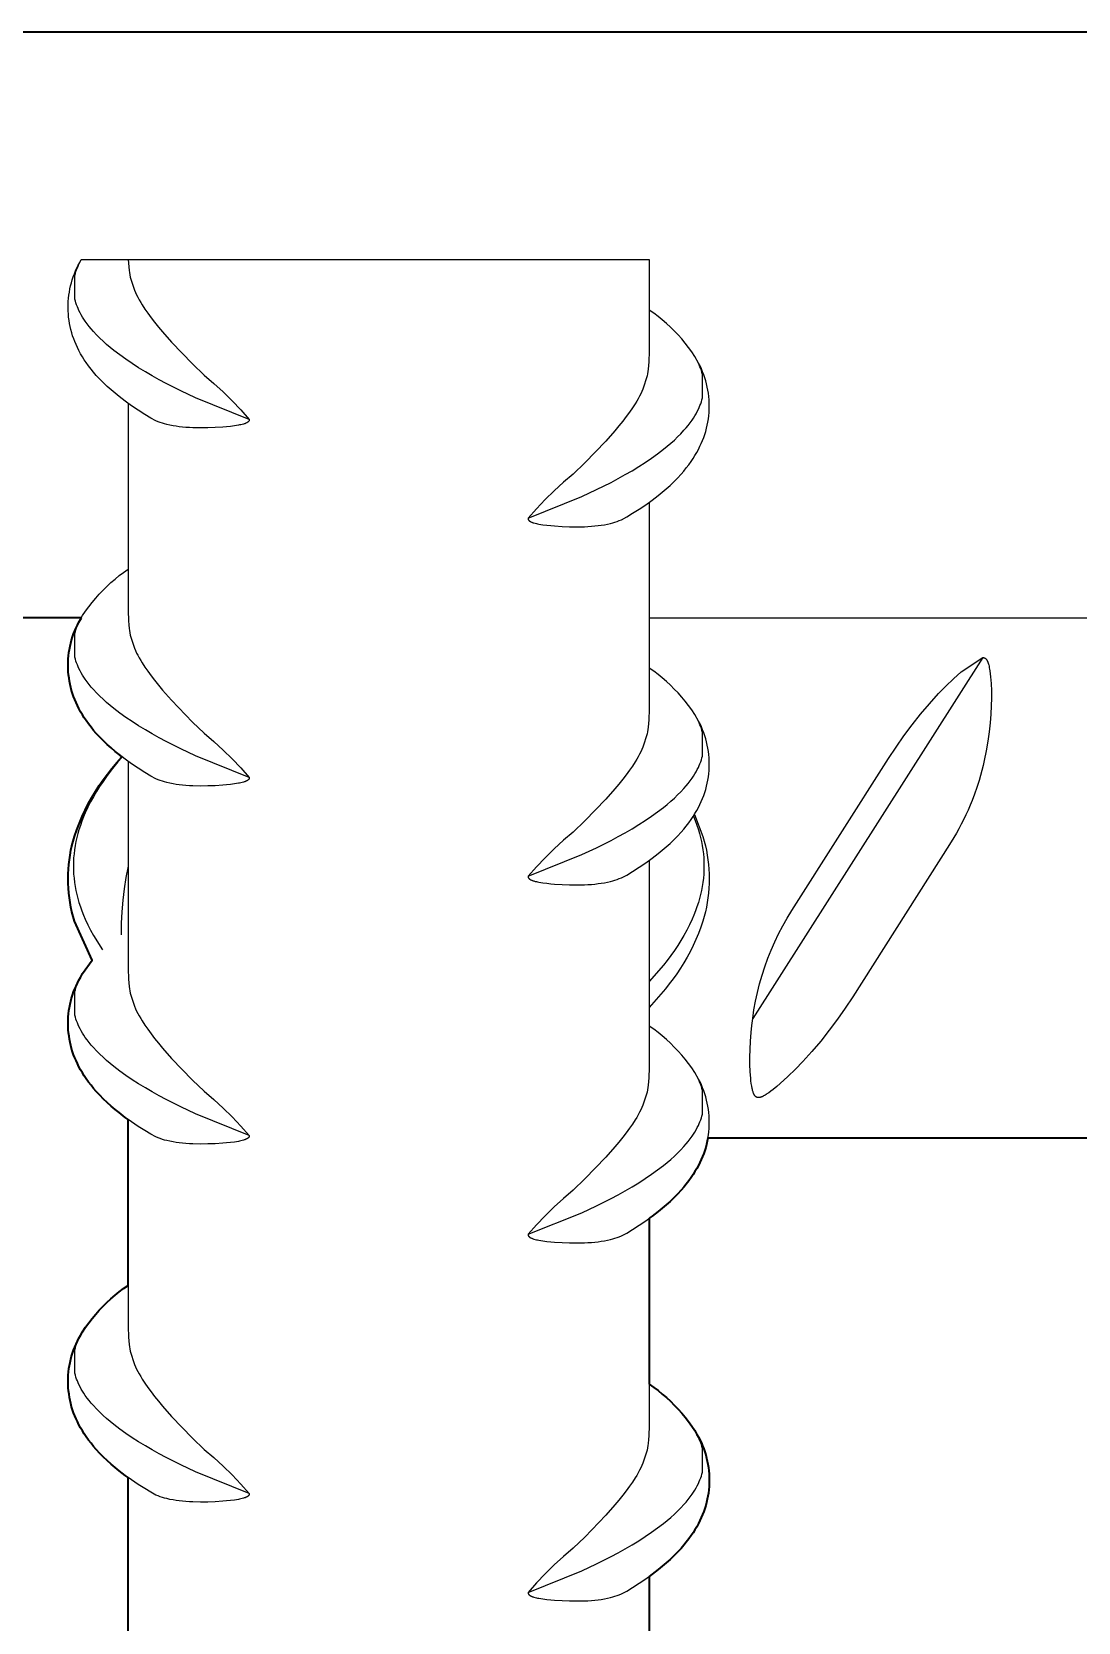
# Model space of a CAD drawing. Header units: millimetres. Extents: x 0 to 1192, y -689 to 404.
# Drawn here: x 777.99 to 810.11, y 355.14 to 404 of the extents above; entities that cross this region are included whole.
import ezdxf

# ---------------------------------------------------------------- set-up
doc = ezdxf.new("R2010")
doc.units = ezdxf.units.MM
doc.layers.add('Blocks', color=7, linetype='Continuous')
doc.layers.add('Blocks$Inner', color=7, linetype='Continuous', lineweight=25, true_color=0x007f00)
doc.layers.add('Blocks$Outline', color=7, linetype='Continuous', lineweight=35, true_color=0xff3f3f)

# ---------------------------------------------------------------- blocks, each defined once
blk = doc.blocks.new('Rebar Side Table Side')
at = {"layer": 'Blocks$Inner'}
for points in [[(411.992, 386), (459.557, 386), (460.557, 387), (460.557, 403), (459.557, 404), (11.557, 404), (10.557, 403), (10.557, 387), (11.557, 386), (59.123, 386)], [(64.278, 392.094), (62.628, 392.759), (62.174, 392.972), (61.728, 393.196), (61.51, 393.312), (61.295, 393.432), (61.086, 393.554), (60.879, 393.68), (60.681, 393.807), (60.486, 393.939), (60.301, 394.072), (60.12, 394.21), (60.006, 394.303), (59.895, 394.397), (59.786, 394.495), (59.684, 394.592), (59.586, 394.691), (59.491, 394.794), (59.425, 394.87), (59.361, 394.947), (59.3, 395.027), (59.241, 395.108), (59.199, 395.172), (59.158, 395.237), (59.119, 395.304), (59.082, 395.371), (59.048, 395.44), (59.022, 395.496), (58.998, 395.553), (58.976, 395.611), (58.956, 395.669), (58.938, 395.728), (58.922, 395.788), (58.922, 396.513), (58.938, 396.573), (58.956, 396.632), (58.976, 396.691), (58.998, 396.748), (59.022, 396.805), (59.048, 396.862), (59.12, 397), (60.562, 397), (60.59, 396.672), (60.6, 396.603), (60.611, 396.534), (60.625, 396.466), (60.751, 396.062), (60.783, 395.989), (60.818, 395.916), (60.854, 395.845), (60.897, 395.766), (60.943, 395.688), (60.99, 395.611), (61.074, 395.481), (61.162, 395.355), (61.264, 395.215), (61.37, 395.077), (61.491, 394.927), (61.614, 394.779), (61.892, 394.463), (62.538, 393.795), (62.896, 393.451), (63.191, 393.199), (63.476, 392.936), (63.753, 392.665), (64.02, 392.384), (64.278, 392.094), (64.278, 392.09), (64.278, 392.087), (64.278, 392.085), (64.278, 392.083), (64.278, 392.081), (64.277, 392.079), (64.277, 392.077), (64.277, 392.075), (64.277, 392.073), (64.276, 392.071), (64.276, 392.069), (64.275, 392.068), (64.275, 392.066), (64.274, 392.064), (64.274, 392.062), (64.273, 392.06), (64.272, 392.058), (64.272, 392.057), (64.271, 392.055), (64.27, 392.053), (64.269, 392.051), (64.268, 392.05), (64.267, 392.048), (64.266, 392.046), (64.265, 392.044), (64.264, 392.043), (64.263, 392.041), (64.262, 392.039), (64.261, 392.038), (64.26, 392.036), (64.259, 392.034), (64.257, 392.032), (64.256, 392.031), (64.254, 392.029), (64.253, 392.027), (64.251, 392.025), (64.249, 392.024), (64.248, 392.022), (64.244, 392.019), (64.241, 392.015), (64.237, 392.012), (64.233, 392.009), (64.23, 392.006), (64.226, 392.004), (64.222, 392.001), (64.218, 391.998), (64.213, 391.996), (64.209, 391.993), (64.201, 391.989), (64.195, 391.986), (64.189, 391.982), (64.176, 391.977), (64.164, 391.971), (64.151, 391.966), (64.138, 391.961), (64.125, 391.957), (64.099, 391.949), (64.06, 391.938), (64.021, 391.929), (63.982, 391.921), (63.943, 391.913), (63.882, 391.903), (63.821, 391.893), (63.7, 391.878), (63.58, 391.866), (63.462, 391.855), (63.234, 391.84), (63.005, 391.832), (62.775, 391.83), (62.546, 391.834), (62.439, 391.839), (62.333, 391.846), (62.23, 391.855), (62.127, 391.867), (62.031, 391.88), (61.936, 391.895), (61.841, 391.914), (61.746, 391.936), (61.678, 391.953), (61.611, 391.974), (61.544, 391.996), (61.478, 392.021), (61.413, 392.048), (61.25, 392.132), (61.068, 392.244), (60.864, 392.374), (60.664, 392.51), (60.469, 392.65), (60.279, 392.795), (60.156, 392.895), (60.036, 392.998), (59.918, 393.104), (59.801, 393.214), (59.689, 393.328), (59.58, 393.446), (59.498, 393.54), (59.419, 393.637), (59.343, 393.736), (59.27, 393.838), (59.21, 393.927), (59.153, 394.019), (59.099, 394.112), (59.047, 394.207), (58.999, 394.303), (58.958, 394.391), (58.92, 394.481), (58.886, 394.571), (58.854, 394.663), (58.825, 394.756), (58.8, 394.85), (58.778, 394.944), (58.759, 395.039), (58.743, 395.135), (58.731, 395.231), (58.722, 395.328), (58.717, 395.425), (58.714, 395.522), (58.715, 395.619), (58.72, 395.716), (58.727, 395.812), (58.738, 395.909), (58.753, 396.005), (58.77, 396.1), (58.791, 396.195), (58.815, 396.289), (58.842, 396.382), (58.873, 396.474), (58.906, 396.565), (58.943, 396.655), (58.983, 396.744), (59.026, 396.831), (59.071, 396.916), (59.12, 397)], [(60.562, 397), (76.557, 397), (76.557, 394.187), (76.547, 393.863), (76.537, 393.749), (76.525, 393.635), (76.515, 393.566), (76.503, 393.497), (76.49, 393.429), (76.364, 393.025), (76.331, 392.952), (76.297, 392.879), (76.261, 392.808), (76.217, 392.729), (76.172, 392.651), (76.125, 392.574), (76.041, 392.444), (75.953, 392.318), (75.851, 392.178), (75.745, 392.04), (75.624, 391.89), (75.5, 391.742), (75.222, 391.426), (74.577, 390.758), (74.218, 390.414), (73.924, 390.161), (73.638, 389.899), (73.362, 389.628), (73.094, 389.347), (72.837, 389.057), (74.486, 389.722), (74.941, 389.935), (75.387, 390.159), (75.604, 390.275), (75.82, 390.395), (76.029, 390.517), (76.235, 390.643), (76.434, 390.77), (76.629, 390.902), (76.814, 391.035), (76.995, 391.173), (77.109, 391.266), (77.22, 391.36), (77.329, 391.458), (77.43, 391.555), (77.529, 391.654), (77.624, 391.757), (77.69, 391.833), (77.753, 391.91), (77.815, 391.99), (77.873, 392.071), (77.916, 392.135), (77.957, 392.2), (77.996, 392.267), (78.032, 392.334), (78.067, 392.403), (78.093, 392.459), (78.116, 392.516), (78.139, 392.574), (78.159, 392.632), (78.177, 392.691), (78.193, 392.751), (78.193, 393.476), (78.177, 393.536), (78.159, 393.595), (78.139, 393.654), (78.116, 393.711), (78.093, 393.768), (78.067, 393.824), (77.956, 394.028), (77.862, 394.167), (77.764, 394.302), (77.661, 394.435), (77.554, 394.563), (77.443, 394.688), (77.327, 394.81), (77.208, 394.927), (77.085, 395.041), (76.958, 395.15), (76.828, 395.255), (76.694, 395.356), (76.557, 395.452)], [(72.837, 389.057), (72.837, 389.053), (72.837, 389.049), (72.837, 389.048), (72.837, 389.046), (72.837, 389.044), (72.837, 389.042), (72.837, 389.04), (72.838, 389.038), (72.838, 389.036), (72.838, 389.034), (72.839, 389.032), (72.839, 389.031), (72.84, 389.029), (72.84, 389.027), (72.841, 389.025), (72.842, 389.023), (72.842, 389.021), (72.843, 389.02), (72.844, 389.018), (72.845, 389.016), (72.845, 389.014), (72.846, 389.012), (72.847, 389.011), (72.848, 389.009), (72.849, 389.007), (72.85, 389.006), (72.851, 389.004), (72.852, 389.002), (72.853, 389.001), (72.855, 388.999), (72.856, 388.997), (72.857, 388.995), (72.859, 388.994), (72.86, 388.992), (72.862, 388.99), (72.864, 388.988), (72.865, 388.986), (72.867, 388.985), (72.87, 388.981), (72.874, 388.978), (72.878, 388.975), (72.881, 388.972), (72.885, 388.969), (72.889, 388.967), (72.893, 388.964), (72.897, 388.961), (72.901, 388.959), (72.905, 388.956), (72.914, 388.952), (72.92, 388.948), (72.926, 388.945), (72.938, 388.94), (72.951, 388.934), (72.964, 388.929), (72.976, 388.924), (72.989, 388.92), (73.016, 388.912), (73.054, 388.901), (73.093, 388.892), (73.132, 388.884), (73.172, 388.876), (73.233, 388.866), (73.294, 388.856), (73.415, 388.841), (73.534, 388.829), (73.652, 388.818), (73.881, 388.803), (74.11, 388.795), (74.339, 388.793), (74.568, 388.797), (74.675, 388.802), (74.782, 388.809), (74.885, 388.818), (74.987, 388.83), (75.083, 388.842), (75.179, 388.858), (75.274, 388.877), (75.368, 388.899), (75.436, 388.916), (75.504, 388.937), (75.57, 388.959), (75.636, 388.984), (75.701, 389.011), (75.865, 389.095), (76.047, 389.207), (76.251, 389.337), (76.451, 389.473), (76.645, 389.613), (76.835, 389.758), (76.958, 389.858), (77.079, 389.961), (77.197, 390.067), (77.313, 390.177), (77.426, 390.291), (77.535, 390.409), (77.617, 390.503), (77.696, 390.6), (77.771, 390.699), (77.844, 390.801), (77.904, 390.89), (77.962, 390.982), (78.016, 391.075), (78.067, 391.17), (78.115, 391.266), (78.157, 391.356), (78.195, 391.446), (78.23, 391.538), (78.262, 391.631), (78.291, 391.725), (78.317, 391.82), (78.339, 391.916), (78.358, 392.012), (78.373, 392.109), (78.385, 392.207), (78.394, 392.305), (78.399, 392.403), (78.4, 392.501), (78.399, 392.6), (78.394, 392.698), (78.385, 392.796), (78.373, 392.894), (78.358, 392.991), (78.339, 393.087), (78.317, 393.183), (78.292, 393.278), (78.263, 393.372), (78.231, 393.465), (78.196, 393.557), (78.158, 393.648), (78.117, 393.737), (78.072, 393.824), (78.024, 393.911)], [(60.557, 392.585), (60.557, 386.224), (60.568, 385.9), (60.577, 385.786), (60.59, 385.672), (60.6, 385.603), (60.611, 385.534), (60.625, 385.466), (60.751, 385.062), (60.783, 384.989), (60.818, 384.916), (60.854, 384.845), (60.897, 384.766), (60.943, 384.688), (60.99, 384.611), (61.074, 384.481), (61.162, 384.355), (61.264, 384.215), (61.37, 384.077), (61.491, 383.927), (61.614, 383.779), (61.892, 383.463), (62.538, 382.795), (62.896, 382.451), (63.191, 382.199), (63.476, 381.936), (63.753, 381.665), (64.02, 381.384), (64.278, 381.094), (62.628, 381.759), (62.174, 381.972), (61.728, 382.196), (61.51, 382.312), (61.295, 382.432), (61.086, 382.554), (60.879, 382.68), (60.681, 382.807), (60.486, 382.939), (60.301, 383.072), (60.12, 383.21), (60.006, 383.303), (59.895, 383.397), (59.786, 383.495), (59.684, 383.592), (59.586, 383.691), (59.491, 383.794), (59.425, 383.87), (59.361, 383.947), (59.3, 384.027), (59.241, 384.108), (59.199, 384.172), (59.158, 384.237), (59.119, 384.304), (59.082, 384.371), (59.048, 384.44), (59.022, 384.496), (58.998, 384.553), (58.976, 384.611), (58.956, 384.669), (58.938, 384.728), (58.922, 384.788), (58.922, 385.513), (58.938, 385.573), (58.956, 385.632), (58.976, 385.691), (58.998, 385.748), (59.022, 385.805), (59.048, 385.862), (59.159, 386.065), (59.252, 386.204), (59.351, 386.339), (59.453, 386.472), (59.561, 386.6), (59.672, 386.725), (59.787, 386.847), (59.906, 386.964), (60.03, 387.078), (60.156, 387.187), (60.287, 387.292), (60.42, 387.393), (60.557, 387.489)], [(76.557, 389.548), (76.557, 383.187), (76.547, 382.863), (76.537, 382.749), (76.525, 382.635), (76.515, 382.566), (76.503, 382.497), (76.49, 382.429), (76.364, 382.025), (76.331, 381.952), (76.297, 381.879), (76.261, 381.808), (76.217, 381.729), (76.172, 381.651), (76.125, 381.574), (76.041, 381.444), (75.953, 381.318), (75.851, 381.178), (75.745, 381.04), (75.624, 380.89), (75.5, 380.742), (75.222, 380.426), (74.577, 379.758), (74.218, 379.414), (73.924, 379.161), (73.638, 378.899), (73.362, 378.628), (73.094, 378.347), (72.837, 378.057), (74.486, 378.722), (74.941, 378.935), (75.387, 379.159), (75.604, 379.275), (75.82, 379.395), (76.029, 379.517), (76.235, 379.643), (76.434, 379.77), (76.629, 379.902), (76.814, 380.035), (76.995, 380.173), (77.109, 380.266), (77.22, 380.36), (77.329, 380.458), (77.43, 380.555), (77.529, 380.654), (77.624, 380.757), (77.69, 380.833), (77.753, 380.91), (77.815, 380.99), (77.873, 381.071), (77.916, 381.135), (77.957, 381.2), (77.996, 381.267), (78.032, 381.334), (78.067, 381.403), (78.093, 381.459), (78.116, 381.516), (78.139, 381.574), (78.159, 381.632), (78.177, 381.691), (78.193, 381.751), (78.193, 382.476), (78.177, 382.536), (78.159, 382.595), (78.139, 382.654), (78.116, 382.711), (78.093, 382.768), (78.067, 382.824), (77.956, 383.028), (77.862, 383.167), (77.764, 383.302), (77.661, 383.435), (77.554, 383.563), (77.443, 383.688), (77.327, 383.81), (77.208, 383.927), (77.085, 384.041), (76.958, 384.15), (76.828, 384.255), (76.694, 384.356), (76.557, 384.452)], [(76.557, 386), (394.557, 386)], [(64.278, 381.094), (64.278, 381.09), (64.278, 381.087), (64.278, 381.085), (64.278, 381.083), (64.278, 381.081), (64.277, 381.079), (64.277, 381.077), (64.277, 381.075), (64.277, 381.073), (64.276, 381.071), (64.276, 381.069), (64.275, 381.068), (64.275, 381.066), (64.274, 381.064), (64.274, 381.062), (64.273, 381.06), (64.272, 381.058), (64.272, 381.057), (64.271, 381.055), (64.27, 381.053), (64.269, 381.051), (64.268, 381.05), (64.267, 381.048), (64.266, 381.046), (64.265, 381.044), (64.264, 381.043), (64.263, 381.041), (64.262, 381.039), (64.261, 381.038), (64.26, 381.036), (64.259, 381.034), (64.257, 381.032), (64.256, 381.031), (64.254, 381.029), (64.253, 381.027), (64.251, 381.025), (64.249, 381.024), (64.248, 381.022), (64.244, 381.019), (64.241, 381.015), (64.237, 381.012), (64.233, 381.009), (64.23, 381.006), (64.226, 381.004), (64.222, 381.001), (64.218, 380.998), (64.213, 380.996), (64.209, 380.993), (64.201, 380.989), (64.195, 380.986), (64.189, 380.982), (64.176, 380.977), (64.164, 380.971), (64.151, 380.966), (64.138, 380.961), (64.125, 380.957), (64.099, 380.949), (64.06, 380.938), (64.021, 380.929), (63.982, 380.921), (63.943, 380.913), (63.882, 380.903), (63.821, 380.893), (63.7, 380.878), (63.58, 380.866), (63.462, 380.855), (63.234, 380.84), (63.005, 380.832), (62.775, 380.83), (62.546, 380.834), (62.439, 380.839), (62.333, 380.846), (62.23, 380.855), (62.127, 380.867), (62.031, 380.88), (61.936, 380.895), (61.841, 380.914), (61.746, 380.936), (61.678, 380.953), (61.611, 380.974), (61.544, 380.996), (61.478, 381.021), (61.413, 381.048), (61.25, 381.132), (61.068, 381.244), (60.864, 381.374), (60.664, 381.51), (60.469, 381.65), (60.279, 381.795), (60.156, 381.895), (60.036, 381.998), (59.918, 382.104), (59.801, 382.214), (59.689, 382.328), (59.58, 382.446), (59.498, 382.54), (59.419, 382.637), (59.343, 382.736), (59.27, 382.838), (59.21, 382.927), (59.153, 383.019), (59.099, 383.112), (59.047, 383.207), (58.999, 383.303), (58.958, 383.393), (58.919, 383.483), (58.884, 383.575), (58.852, 383.668), (58.823, 383.762), (58.798, 383.857), (58.776, 383.953), (58.757, 384.049), (58.742, 384.146), (58.73, 384.244), (58.721, 384.342), (58.716, 384.44), (58.714, 384.539), (58.716, 384.637), (58.721, 384.735), (58.729, 384.833), (58.741, 384.931), (58.757, 385.028), (58.775, 385.124), (58.797, 385.22), (58.823, 385.315), (58.851, 385.409), (58.883, 385.502), (58.918, 385.594), (58.957, 385.685), (58.998, 385.774), (59.043, 385.862), (59.095, 385.948)], [(86.799, 384.775), (86.803, 384.775), (86.807, 384.775), (86.811, 384.774), (86.815, 384.774), (86.818, 384.774), (86.822, 384.773), (86.826, 384.773), (86.83, 384.772), (86.834, 384.771), (86.837, 384.77), (86.841, 384.769), (86.844, 384.768), (86.848, 384.767), (86.851, 384.766), (86.855, 384.764), (86.858, 384.763), (86.86, 384.762), (86.862, 384.761), (86.865, 384.759), (86.868, 384.757), (86.872, 384.755), (86.875, 384.753), (86.878, 384.751), (86.881, 384.748), (86.884, 384.746), (86.887, 384.743), (86.89, 384.741), (86.893, 384.738), (86.895, 384.735), (86.898, 384.732), (86.901, 384.73), (86.903, 384.727), (86.906, 384.724), (86.909, 384.72), (86.912, 384.716), (86.915, 384.712), (86.918, 384.708), (86.92, 384.704), (86.923, 384.699), (86.926, 384.695), (86.928, 384.691), (86.933, 384.682), (86.937, 384.673), (86.942, 384.664), (86.946, 384.655), (86.951, 384.642), (86.956, 384.629), (86.96, 384.616), (86.965, 384.603), (86.973, 384.577), (86.98, 384.55), (86.99, 384.507), (87, 384.462), (87.008, 384.417), (87.015, 384.372), (87.027, 384.279), (87.038, 384.183), (87.046, 384.08), (87.053, 383.975), (87.062, 383.757), (87.064, 383.53), (87.059, 383.294), (87.047, 383.041), (87.026, 382.775), (86.996, 382.493), (86.958, 382.212), (86.906, 381.913), (86.845, 381.616), (86.809, 381.461), (86.77, 381.307), (86.729, 381.154), (86.684, 381.001), (86.616, 380.788), (86.543, 380.577), (86.471, 380.388), (86.411, 380.237), (86.347, 380.089), (86.281, 379.941), (86.211, 379.795), (86.14, 379.656), (86.067, 379.517), (85.991, 379.38), (85.913, 379.245), (85.78, 379.029), (82.805, 374.358), (82.575, 374.007), (82.334, 373.662), (82.083, 373.325), (81.822, 372.996), (81.55, 372.675), (81.269, 372.363), (81.047, 372.131), (80.816, 371.907), (80.579, 371.69), (80.471, 371.598), (80.36, 371.508), (80.293, 371.456), (80.225, 371.407), (80.171, 371.369), (80.143, 371.352), (80.115, 371.334), (80.093, 371.321), (80.069, 371.308), (80.046, 371.296), (80.034, 371.29), (80.022, 371.285), (80.013, 371.281), (80.004, 371.277), (79.994, 371.274), (79.985, 371.271), (79.976, 371.267), (79.966, 371.265), (79.957, 371.262), (79.952, 371.261), (79.947, 371.26), (79.94, 371.259), (79.932, 371.258), (79.929, 371.257), (79.925, 371.257), (79.921, 371.256), (79.917, 371.256), (79.914, 371.256), (79.91, 371.256), (79.906, 371.256), (79.902, 371.256), (79.899, 371.256), (79.895, 371.257), (79.891, 371.257), (79.887, 371.258), (79.884, 371.258), (79.881, 371.259), (79.878, 371.259), (79.874, 371.26), (79.871, 371.261), (79.868, 371.262), (79.865, 371.263), (79.862, 371.264), (79.859, 371.266), (79.856, 371.267), (79.853, 371.268), (79.85, 371.27), (79.847, 371.271), (79.844, 371.273), (79.841, 371.275), (79.838, 371.276), (79.835, 371.279), (79.832, 371.281), (79.829, 371.283), (79.827, 371.285), (79.824, 371.288), (79.821, 371.29), (79.818, 371.293), (79.816, 371.296), (79.813, 371.298), (79.811, 371.301), (79.808, 371.304), (79.806, 371.307), (79.804, 371.31), (79.801, 371.313), (79.797, 371.319), (79.794, 371.323), (79.792, 371.327), (79.789, 371.33), (79.787, 371.335), (79.782, 371.343), (79.778, 371.351), (79.773, 371.359), (79.769, 371.368), (79.766, 371.376), (79.762, 371.385), (79.757, 371.397), (79.753, 371.409), (79.749, 371.42), (79.745, 371.432), (79.738, 371.456), (79.731, 371.48), (79.725, 371.508), (79.719, 371.535), (79.704, 371.613), (79.692, 371.691), (79.682, 371.769), (79.674, 371.848), (79.658, 372.056), (79.65, 372.273), (79.648, 372.5), (79.652, 372.736), (79.665, 372.996), (79.685, 373.256), (79.707, 373.47), (79.734, 373.683)], [(72.837, 378.057), (72.837, 378.053), (72.837, 378.049), (72.837, 378.048), (72.837, 378.046), (72.837, 378.044), (72.837, 378.042), (72.837, 378.04), (72.838, 378.038), (72.838, 378.036), (72.838, 378.034), (72.839, 378.032), (72.839, 378.031), (72.84, 378.029), (72.84, 378.027), (72.841, 378.025), (72.842, 378.023), (72.842, 378.021), (72.843, 378.02), (72.844, 378.018), (72.845, 378.016), (72.845, 378.014), (72.846, 378.012), (72.847, 378.011), (72.848, 378.009), (72.849, 378.007), (72.85, 378.006), (72.851, 378.004), (72.852, 378.002), (72.853, 378.001), (72.855, 377.999), (72.856, 377.997), (72.857, 377.995), (72.859, 377.994), (72.86, 377.992), (72.862, 377.99), (72.864, 377.988), (72.865, 377.986), (72.867, 377.985), (72.87, 377.981), (72.874, 377.978), (72.878, 377.975), (72.881, 377.972), (72.885, 377.969), (72.889, 377.967), (72.893, 377.964), (72.897, 377.961), (72.901, 377.959), (72.905, 377.956), (72.914, 377.952), (72.92, 377.948), (72.926, 377.945), (72.938, 377.94), (72.951, 377.934), (72.964, 377.929), (72.976, 377.924), (72.989, 377.92), (73.016, 377.912), (73.054, 377.901), (73.093, 377.892), (73.132, 377.884), (73.172, 377.876), (73.233, 377.866), (73.294, 377.856), (73.415, 377.841), (73.534, 377.829), (73.652, 377.818), (73.881, 377.803), (74.11, 377.795), (74.339, 377.793), (74.568, 377.797), (74.675, 377.802), (74.782, 377.809), (74.885, 377.818), (74.987, 377.83), (75.083, 377.842), (75.179, 377.858), (75.274, 377.877), (75.368, 377.899), (75.436, 377.916), (75.504, 377.937), (75.57, 377.959), (75.636, 377.984), (75.701, 378.011), (75.865, 378.095), (76.047, 378.207), (76.251, 378.337), (76.451, 378.473), (76.645, 378.613), (76.835, 378.758), (76.958, 378.858), (77.079, 378.961), (77.197, 379.067), (77.313, 379.177), (77.426, 379.291), (77.535, 379.409), (77.617, 379.503), (77.696, 379.6), (77.771, 379.699), (77.844, 379.801), (77.904, 379.89), (77.962, 379.982), (78.016, 380.075), (78.067, 380.17), (78.115, 380.266), (78.157, 380.356), (78.195, 380.446), (78.23, 380.538), (78.262, 380.631), (78.291, 380.725), (78.317, 380.82), (78.339, 380.916), (78.358, 381.012), (78.373, 381.109), (78.385, 381.207), (78.394, 381.305), (78.399, 381.403), (78.4, 381.501), (78.399, 381.6), (78.394, 381.698), (78.385, 381.796), (78.373, 381.894), (78.358, 381.991), (78.339, 382.087), (78.317, 382.183), (78.292, 382.278), (78.263, 382.372), (78.231, 382.465), (78.196, 382.557), (78.158, 382.648), (78.117, 382.737), (78.072, 382.824), (78.024, 382.911)], [(64.278, 370.094), (62.628, 370.759), (62.174, 370.972), (61.728, 371.196), (61.51, 371.312), (61.295, 371.432), (61.086, 371.554), (60.879, 371.68), (60.681, 371.807), (60.486, 371.939), (60.301, 372.072), (60.12, 372.21), (60.006, 372.303), (59.895, 372.397), (59.786, 372.495), (59.684, 372.592), (59.586, 372.691), (59.491, 372.794), (59.425, 372.87), (59.361, 372.947), (59.3, 373.027), (59.241, 373.108), (59.199, 373.172), (59.158, 373.237), (59.119, 373.304), (59.082, 373.371), (59.048, 373.44), (59.022, 373.496), (58.998, 373.553), (58.976, 373.611), (58.956, 373.669), (58.938, 373.728), (58.922, 373.788), (58.922, 374.513), (58.938, 374.573), (58.956, 374.632), (58.976, 374.691), (58.998, 374.748), (59.022, 374.805), (59.048, 374.862), (59.159, 375.065), (59.449, 375.476), (58.911, 376.682), (58.87, 376.823), (58.834, 376.965), (58.802, 377.108), (58.775, 377.252), (58.753, 377.396), (58.736, 377.542), (58.724, 377.688), (58.716, 377.834), (58.714, 377.981), (58.716, 378.127), (58.724, 378.273), (58.736, 378.419), (58.753, 378.565), (58.775, 378.71), (58.802, 378.854), (58.834, 378.997), (58.87, 379.138), (58.911, 379.279), (58.982, 379.485), (59.06, 379.689), (59.145, 379.889), (59.236, 380.087), (59.335, 380.281), (59.44, 380.472), (59.552, 380.659), (59.67, 380.842), (59.795, 381.021), (59.926, 381.195), (60.062, 381.365), (60.213, 381.547), (60.368, 381.726)], [(60.375, 381.72), (60.246, 381.57), (60.12, 381.417), (60.005, 381.271), (59.893, 381.122), (59.786, 380.97), (59.683, 380.817), (59.584, 380.661), (59.491, 380.501), (59.402, 380.34), (59.319, 380.175), (59.241, 380.007), (59.187, 379.88), (59.137, 379.75), (59.09, 379.619), (59.048, 379.487), (59.012, 379.367), (58.981, 379.245), (58.953, 379.122), (58.93, 378.998), (58.911, 378.873), (58.896, 378.748), (58.885, 378.623), (58.879, 378.497), (58.877, 378.371), (58.879, 378.245), (58.885, 378.12), (58.896, 377.994), (58.911, 377.869), (58.93, 377.745), (58.953, 377.621), (58.981, 377.498), (59.012, 377.376), (59.048, 377.255), (59.09, 377.123), (59.137, 376.992), (59.187, 376.863), (59.241, 376.735), (59.319, 376.568), (59.402, 376.403), (59.491, 376.241), (59.771, 375.793)], [(60.557, 381.585), (60.557, 375.224), (60.568, 374.9), (60.577, 374.786), (60.59, 374.672), (60.6, 374.603), (60.611, 374.534), (60.625, 374.466), (60.751, 374.062), (60.783, 373.989), (60.818, 373.916), (60.854, 373.845), (60.897, 373.766), (60.943, 373.688), (60.99, 373.611), (61.074, 373.481), (61.162, 373.355), (61.264, 373.215), (61.37, 373.077), (61.491, 372.927), (61.614, 372.779), (61.892, 372.463), (62.538, 371.795), (62.896, 371.451), (63.191, 371.199), (63.476, 370.936), (63.753, 370.665), (64.02, 370.384), (64.278, 370.094), (64.278, 370.09), (64.278, 370.087), (64.278, 370.085), (64.278, 370.083), (64.278, 370.081), (64.277, 370.079), (64.277, 370.077), (64.277, 370.075), (64.277, 370.073), (64.276, 370.071), (64.276, 370.069), (64.275, 370.068), (64.275, 370.066), (64.274, 370.064), (64.274, 370.062), (64.273, 370.06), (64.272, 370.058), (64.272, 370.057), (64.271, 370.055), (64.27, 370.053), (64.269, 370.051), (64.268, 370.05), (64.267, 370.048), (64.266, 370.046), (64.265, 370.044), (64.264, 370.043), (64.263, 370.041), (64.262, 370.039), (64.261, 370.038), (64.26, 370.036), (64.259, 370.034), (64.257, 370.032), (64.256, 370.031), (64.254, 370.029), (64.253, 370.027), (64.251, 370.025), (64.249, 370.024), (64.248, 370.022), (64.244, 370.019), (64.241, 370.015), (64.237, 370.012), (64.233, 370.009), (64.23, 370.006), (64.226, 370.004), (64.222, 370.001), (64.218, 369.998), (64.213, 369.996), (64.209, 369.993), (64.201, 369.989), (64.195, 369.986), (64.189, 369.982), (64.176, 369.977), (64.164, 369.971), (64.151, 369.966), (64.138, 369.961), (64.125, 369.957), (64.099, 369.949), (64.06, 369.938), (64.021, 369.929), (63.982, 369.921), (63.943, 369.913), (63.882, 369.903), (63.821, 369.893), (63.7, 369.878), (63.58, 369.866), (63.462, 369.855), (63.234, 369.84), (63.005, 369.832), (62.775, 369.83), (62.546, 369.834), (62.439, 369.839), (62.333, 369.846), (62.23, 369.855), (62.127, 369.867), (62.031, 369.88), (61.936, 369.895), (61.841, 369.914), (61.746, 369.936), (61.678, 369.953), (61.611, 369.974), (61.544, 369.996), (61.478, 370.021), (61.413, 370.048), (61.25, 370.132), (61.068, 370.244), (60.864, 370.374), (60.664, 370.51), (60.469, 370.65), (60.279, 370.795), (60.156, 370.895), (60.036, 370.998), (59.918, 371.104), (59.801, 371.214), (59.689, 371.328), (59.58, 371.446), (59.498, 371.54), (59.419, 371.637), (59.343, 371.736), (59.27, 371.838), (59.21, 371.927), (59.153, 372.019), (59.099, 372.112), (59.047, 372.207), (58.999, 372.303), (58.958, 372.393), (58.919, 372.483), (58.884, 372.575), (58.852, 372.668), (58.823, 372.762), (58.798, 372.857), (58.776, 372.953), (58.757, 373.049), (58.742, 373.146), (58.73, 373.244), (58.721, 373.342), (58.716, 373.44), (58.714, 373.539), (58.716, 373.637), (58.721, 373.735), (58.729, 373.833), (58.741, 373.931), (58.757, 374.028), (58.775, 374.124), (58.797, 374.22), (58.823, 374.315), (58.851, 374.409), (58.883, 374.502), (58.918, 374.594), (58.957, 374.685), (58.998, 374.774), (59.043, 374.862), (59.095, 374.948)], [(77.945, 379.954), (78.203, 379.279), (78.244, 379.138), (78.281, 378.997), (78.313, 378.854), (78.339, 378.71), (78.361, 378.565), (78.379, 378.419), (78.391, 378.273), (78.398, 378.127), (78.401, 377.981), (78.398, 377.834), (78.391, 377.688), (78.379, 377.542), (78.361, 377.396), (78.339, 377.252), (78.313, 377.108), (78.281, 376.965), (78.244, 376.823), (78.203, 376.682), (78.139, 376.491), (78.069, 376.302), (77.992, 376.116), (77.909, 375.933), (77.82, 375.752), (77.724, 375.575), (77.623, 375.401), (77.515, 375.231), (77.402, 375.064), (77.289, 374.905), (77.173, 374.749), (77.052, 374.596), (76.557, 374.03)], [(77.916, 379.908), (77.971, 379.769), (78.021, 379.629), (78.067, 379.487), (78.102, 379.367), (78.134, 379.245), (78.161, 379.122), (78.185, 378.998), (78.204, 378.873), (78.219, 378.748), (78.229, 378.623), (78.236, 378.497), (78.238, 378.371), (78.236, 378.245), (78.229, 378.12), (78.219, 377.994), (78.204, 377.869), (78.185, 377.745), (78.161, 377.621), (78.134, 377.498), (78.102, 377.376), (78.067, 377.255), (78.024, 377.123), (77.978, 376.992), (77.927, 376.863), (77.873, 376.735), (77.796, 376.568), (77.713, 376.403), (77.624, 376.241), (77.53, 376.082), (77.432, 375.926), (77.329, 375.772), (77.221, 375.62), (77.11, 375.471), (76.995, 375.325), (76.557, 374.822)], [(60.557, 378.372), (60.492, 378.023), (60.438, 377.673), (60.395, 377.32), (60.365, 376.967), (60.346, 376.612), (60.339, 376.257)], [(76.557, 378.548), (76.557, 372.187), (76.547, 371.863), (76.537, 371.749), (76.525, 371.635), (76.515, 371.566), (76.503, 371.497), (76.49, 371.429), (76.364, 371.025), (76.331, 370.952), (76.297, 370.879), (76.261, 370.808), (76.217, 370.729), (76.172, 370.651), (76.125, 370.574), (76.041, 370.444), (75.953, 370.318), (75.851, 370.178), (75.745, 370.04), (75.624, 369.89), (75.5, 369.742), (75.222, 369.426), (74.577, 368.758), (74.218, 368.414), (73.924, 368.161), (73.638, 367.899), (73.362, 367.628), (73.094, 367.347), (72.837, 367.057), (74.486, 367.722), (74.941, 367.935), (75.387, 368.159), (75.604, 368.275), (75.82, 368.395), (76.029, 368.517), (76.235, 368.643), (76.434, 368.77), (76.629, 368.902), (76.814, 369.035), (76.995, 369.173), (77.109, 369.266), (77.22, 369.36), (77.329, 369.458), (77.43, 369.555), (77.529, 369.654), (77.624, 369.757), (77.69, 369.833), (77.753, 369.91), (77.815, 369.99), (77.873, 370.071), (77.916, 370.135), (77.957, 370.2), (77.996, 370.267), (78.032, 370.334), (78.067, 370.403), (78.093, 370.459), (78.116, 370.516), (78.139, 370.574), (78.159, 370.632), (78.177, 370.691), (78.193, 370.751), (78.193, 371.476), (78.177, 371.536), (78.159, 371.595), (78.139, 371.654), (78.116, 371.711), (78.093, 371.768), (78.067, 371.824), (77.956, 372.028), (77.862, 372.167), (77.764, 372.302), (77.661, 372.435), (77.554, 372.563), (77.443, 372.688), (77.327, 372.81), (77.208, 372.927), (77.085, 373.041), (76.958, 373.15), (76.828, 373.255), (76.694, 373.356), (76.557, 373.452)], [(72.837, 367.057), (72.837, 367.053), (72.837, 367.049), (72.837, 367.048), (72.837, 367.046), (72.837, 367.044), (72.837, 367.042), (72.837, 367.04), (72.838, 367.038), (72.838, 367.036), (72.838, 367.034), (72.839, 367.032), (72.839, 367.031), (72.84, 367.029), (72.84, 367.027), (72.841, 367.025), (72.842, 367.023), (72.842, 367.021), (72.843, 367.02), (72.844, 367.018), (72.845, 367.016), (72.845, 367.014), (72.846, 367.012), (72.847, 367.011), (72.848, 367.009), (72.849, 367.007), (72.85, 367.006), (72.851, 367.004), (72.852, 367.002), (72.853, 367.001), (72.855, 366.999), (72.856, 366.997), (72.857, 366.995), (72.859, 366.994), (72.86, 366.992), (72.862, 366.99), (72.864, 366.988), (72.865, 366.986), (72.867, 366.985), (72.87, 366.981), (72.874, 366.978), (72.878, 366.975), (72.881, 366.972), (72.885, 366.969), (72.889, 366.967), (72.893, 366.964), (72.897, 366.961), (72.901, 366.959), (72.905, 366.956), (72.914, 366.952), (72.92, 366.948), (72.926, 366.945), (72.938, 366.94), (72.951, 366.934), (72.964, 366.929), (72.976, 366.924), (72.989, 366.92), (73.016, 366.912), (73.054, 366.901), (73.093, 366.892), (73.132, 366.884), (73.172, 366.876), (73.233, 366.866), (73.294, 366.856), (73.415, 366.841), (73.534, 366.829), (73.652, 366.818), (73.881, 366.803), (74.11, 366.795), (74.339, 366.793), (74.568, 366.797), (74.675, 366.802), (74.782, 366.809), (74.885, 366.818), (74.987, 366.83), (75.083, 366.842), (75.179, 366.858), (75.274, 366.877), (75.368, 366.899), (75.436, 366.916), (75.504, 366.937), (75.57, 366.959), (75.636, 366.984), (75.701, 367.011), (75.865, 367.095), (76.047, 367.207), (76.251, 367.337), (76.451, 367.473), (76.645, 367.613), (76.835, 367.758), (76.958, 367.858), (77.079, 367.961), (77.197, 368.067), (77.313, 368.177), (77.426, 368.291), (77.535, 368.409), (77.617, 368.503), (77.696, 368.6), (77.771, 368.699), (77.844, 368.801), (77.904, 368.89), (77.962, 368.982), (78.016, 369.075), (78.067, 369.17), (78.115, 369.266), (78.157, 369.356), (78.195, 369.446), (78.23, 369.538), (78.262, 369.631), (78.291, 369.725), (78.317, 369.82), (78.339, 369.916), (78.358, 370.012), (78.373, 370.109), (78.385, 370.207), (78.394, 370.305), (78.399, 370.403), (78.4, 370.501), (78.399, 370.6), (78.394, 370.698), (78.385, 370.796), (78.373, 370.894), (78.358, 370.991), (78.339, 371.087), (78.317, 371.183), (78.292, 371.278), (78.263, 371.372), (78.231, 371.465), (78.196, 371.557), (78.158, 371.648), (78.117, 371.737), (78.072, 371.824), (78.024, 371.911)], [(60.557, 370.585), (60.557, 364.224), (60.568, 363.9), (60.577, 363.786), (60.59, 363.672), (60.6, 363.603), (60.611, 363.534), (60.625, 363.466), (60.751, 363.062), (60.783, 362.989), (60.818, 362.916), (60.854, 362.845), (60.897, 362.766), (60.943, 362.688), (60.99, 362.611), (61.074, 362.481), (61.162, 362.355), (61.264, 362.215), (61.37, 362.077), (61.491, 361.927), (61.614, 361.779), (61.892, 361.463), (62.538, 360.795), (62.896, 360.451), (63.191, 360.199), (63.476, 359.936), (63.753, 359.665), (64.02, 359.384), (64.278, 359.094), (64.278, 359.09), (64.278, 359.087), (64.278, 359.085), (64.278, 359.083), (64.278, 359.081), (64.277, 359.079), (64.277, 359.077), (64.277, 359.075), (64.277, 359.073), (64.276, 359.071), (64.276, 359.069), (64.275, 359.068), (64.275, 359.066), (64.274, 359.064), (64.274, 359.062), (64.273, 359.06), (64.272, 359.058), (64.272, 359.057), (64.271, 359.055), (64.27, 359.053), (64.269, 359.051), (64.268, 359.05), (64.267, 359.048), (64.266, 359.046), (64.265, 359.044), (64.264, 359.043), (64.263, 359.041), (64.262, 359.039), (64.261, 359.038), (64.26, 359.036), (64.259, 359.034), (64.257, 359.032), (64.256, 359.031), (64.254, 359.029), (64.253, 359.027), (64.251, 359.025), (64.249, 359.024), (64.248, 359.022), (64.244, 359.019), (64.241, 359.015), (64.237, 359.012), (64.233, 359.009), (64.23, 359.006), (64.226, 359.004), (64.222, 359.001), (64.218, 358.998), (64.213, 358.996), (64.209, 358.993), (64.201, 358.989), (64.195, 358.986), (64.189, 358.982), (64.176, 358.977), (64.164, 358.971), (64.151, 358.966), (64.138, 358.961), (64.125, 358.957), (64.099, 358.949), (64.06, 358.938), (64.021, 358.929), (63.982, 358.921), (63.943, 358.913), (63.882, 358.903), (63.821, 358.893), (63.7, 358.878), (63.58, 358.866), (63.462, 358.855), (63.234, 358.84), (63.005, 358.832), (62.775, 358.83), (62.546, 358.834), (62.439, 358.839), (62.333, 358.846), (62.23, 358.855), (62.127, 358.867), (62.031, 358.88), (61.936, 358.895), (61.841, 358.914), (61.746, 358.936), (61.678, 358.953), (61.611, 358.974), (61.544, 358.996), (61.478, 359.021), (61.413, 359.048), (61.25, 359.132), (61.068, 359.244), (60.864, 359.374), (60.664, 359.51), (60.469, 359.65), (60.279, 359.795), (60.156, 359.895), (60.036, 359.998), (59.918, 360.104), (59.801, 360.214), (59.689, 360.328), (59.58, 360.446), (59.498, 360.54), (59.419, 360.637), (59.343, 360.736), (59.27, 360.838), (59.21, 360.927), (59.153, 361.019), (59.099, 361.112), (59.047, 361.207), (58.999, 361.303), (58.958, 361.393), (58.919, 361.483), (58.884, 361.575), (58.852, 361.668), (58.823, 361.762), (58.798, 361.857), (58.776, 361.953), (58.757, 362.049), (58.742, 362.146), (58.73, 362.244), (58.721, 362.342), (58.716, 362.44), (58.714, 362.539), (58.716, 362.637), (58.721, 362.735), (58.729, 362.833), (58.741, 362.931), (58.757, 363.028), (58.775, 363.124), (58.797, 363.22), (58.823, 363.315), (58.851, 363.409), (58.883, 363.502), (58.918, 363.594), (58.957, 363.685), (58.998, 363.774), (59.043, 363.862), (59.095, 363.948)], [(78.358, 370.015), (180.427, 370.015), (188.593, 370.015), (195.484, 370.015), (199.593, 370.015), (210.593, 370.015), (250.484, 370.015), (254.593, 370.015), (265.593, 370.015), (305.484, 370.015), (392.76, 370.015)], [(76.557, 367.548), (76.557, 361.187), (76.547, 360.863), (76.537, 360.749), (76.525, 360.635), (76.515, 360.566), (76.503, 360.497), (76.49, 360.429), (76.364, 360.025), (76.331, 359.952), (76.297, 359.879), (76.261, 359.808), (76.217, 359.729), (76.172, 359.651), (76.125, 359.574), (76.041, 359.444), (75.953, 359.318), (75.851, 359.178), (75.745, 359.04), (75.624, 358.89), (75.5, 358.742), (75.222, 358.426), (74.577, 357.758), (74.218, 357.414), (73.924, 357.161), (73.638, 356.899), (73.362, 356.628), (73.094, 356.347), (72.837, 356.057), (74.486, 356.722), (74.941, 356.935), (75.387, 357.159), (75.604, 357.275), (75.82, 357.395), (76.029, 357.517), (76.235, 357.643), (76.434, 357.77), (76.629, 357.902), (76.814, 358.035), (76.995, 358.173), (77.109, 358.266), (77.22, 358.36), (77.329, 358.458), (77.43, 358.555), (77.529, 358.654), (77.624, 358.757), (77.69, 358.833), (77.753, 358.91), (77.815, 358.99), (77.873, 359.071), (77.916, 359.135), (77.957, 359.2), (77.996, 359.267), (78.032, 359.334), (78.067, 359.403), (78.093, 359.459), (78.116, 359.516), (78.139, 359.574), (78.159, 359.632), (78.177, 359.691), (78.193, 359.751), (78.193, 360.476), (78.177, 360.536), (78.159, 360.595), (78.139, 360.654), (78.116, 360.711), (78.093, 360.768), (78.067, 360.824), (77.956, 361.028), (77.862, 361.167), (77.764, 361.302), (77.661, 361.435), (77.554, 361.563), (77.443, 361.688), (77.327, 361.81), (77.208, 361.927), (77.085, 362.041), (76.958, 362.15), (76.828, 362.255), (76.694, 362.356), (76.557, 362.452)], [(64.278, 359.094), (62.628, 359.759), (62.174, 359.972), (61.728, 360.196), (61.51, 360.312), (61.295, 360.432), (61.086, 360.554), (60.879, 360.68), (60.681, 360.807), (60.486, 360.939), (60.301, 361.072), (60.12, 361.21), (60.006, 361.303), (59.895, 361.397), (59.786, 361.495), (59.684, 361.592), (59.586, 361.691), (59.491, 361.794), (59.425, 361.87), (59.361, 361.947), (59.3, 362.027), (59.241, 362.108), (59.199, 362.172), (59.158, 362.237), (59.119, 362.304), (59.082, 362.371), (59.048, 362.44), (59.022, 362.496), (58.998, 362.553), (58.976, 362.611), (58.956, 362.669), (58.938, 362.728), (58.922, 362.788), (58.922, 363.513), (58.938, 363.573), (58.956, 363.632), (58.976, 363.691), (58.998, 363.748), (59.022, 363.805), (59.048, 363.862), (59.159, 364.065), (59.252, 364.204), (59.351, 364.339), (59.453, 364.472), (59.561, 364.6), (59.672, 364.725), (59.787, 364.847), (59.906, 364.964), (60.03, 365.078), (60.156, 365.187), (60.287, 365.292), (60.42, 365.393), (60.557, 365.489)], [(72.837, 356.057), (72.837, 356.053), (72.837, 356.049), (72.837, 356.048), (72.837, 356.046), (72.837, 356.044), (72.837, 356.042), (72.837, 356.04), (72.838, 356.038), (72.838, 356.036), (72.838, 356.034), (72.839, 356.032), (72.839, 356.031), (72.84, 356.029), (72.84, 356.027), (72.841, 356.025), (72.842, 356.023), (72.842, 356.021), (72.843, 356.02), (72.844, 356.018), (72.845, 356.016), (72.845, 356.014), (72.846, 356.012), (72.847, 356.011), (72.848, 356.009), (72.849, 356.007), (72.85, 356.006), (72.851, 356.004), (72.852, 356.002), (72.853, 356.001), (72.855, 355.999), (72.856, 355.997), (72.857, 355.995), (72.859, 355.994), (72.86, 355.992), (72.862, 355.99), (72.864, 355.988), (72.865, 355.986), (72.867, 355.985), (72.87, 355.981), (72.874, 355.978), (72.878, 355.975), (72.881, 355.972), (72.885, 355.969), (72.889, 355.967), (72.893, 355.964), (72.897, 355.961), (72.901, 355.959), (72.905, 355.956), (72.914, 355.952), (72.92, 355.948), (72.926, 355.945), (72.938, 355.94), (72.951, 355.934), (72.964, 355.929), (72.976, 355.924), (72.989, 355.92), (73.016, 355.912), (73.054, 355.901), (73.093, 355.892), (73.132, 355.884), (73.172, 355.876), (73.233, 355.866), (73.294, 355.856), (73.415, 355.841), (73.534, 355.829), (73.652, 355.818), (73.881, 355.803), (74.11, 355.795), (74.339, 355.793), (74.568, 355.797), (74.675, 355.802), (74.782, 355.809), (74.885, 355.818), (74.987, 355.83), (75.083, 355.842), (75.179, 355.858), (75.274, 355.877), (75.368, 355.899), (75.436, 355.916), (75.504, 355.937), (75.57, 355.959), (75.636, 355.984), (75.701, 356.011), (75.865, 356.095), (76.047, 356.207), (76.251, 356.337), (76.451, 356.473), (76.645, 356.613), (76.835, 356.758), (76.958, 356.858), (77.079, 356.961), (77.197, 357.067), (77.313, 357.177), (77.426, 357.291), (77.535, 357.409), (77.617, 357.503), (77.696, 357.6), (77.771, 357.699), (77.844, 357.801), (77.904, 357.89), (77.962, 357.982), (78.016, 358.075), (78.067, 358.17), (78.115, 358.266), (78.157, 358.356), (78.195, 358.446), (78.23, 358.538), (78.262, 358.631), (78.291, 358.725), (78.317, 358.82), (78.339, 358.916), (78.358, 359.012), (78.373, 359.109), (78.385, 359.207), (78.394, 359.305), (78.399, 359.403), (78.4, 359.501), (78.399, 359.6), (78.394, 359.698), (78.385, 359.796), (78.373, 359.894), (78.358, 359.991), (78.339, 360.087), (78.317, 360.183), (78.292, 360.278), (78.263, 360.372), (78.231, 360.465), (78.196, 360.557), (78.158, 360.648), (78.117, 360.737), (78.072, 360.824), (78.02, 360.911)], [(60.557, 359.585), (60.557, 353.224)], [(76.557, 356.548), (76.557, 350.187)]]:
    blk.add_lwpolyline(points, dxfattribs=at)
blk.add_lwpolyline([(83.907, 381.672), (84.137, 382.024), (84.377, 382.369), (84.628, 382.706), (84.89, 383.035), (85.161, 383.356), (85.442, 383.668), (85.665, 383.9), (85.895, 384.124), (86.132, 384.34), (86.799, 384.775), (79.734, 373.683), (79.774, 373.953), (79.823, 374.222), (79.88, 374.49), (79.947, 374.755), (80.022, 375.018), (80.107, 375.278), (80.199, 375.536), (80.301, 375.79), (80.411, 376.04), (80.529, 376.287), (80.655, 376.53), (80.789, 376.768), (80.932, 377.002)], close=True, dxfattribs=at)
at = {"layer": 'Blocks$Outline'}
for points in [[(59.123, 386), (11.557, 386), (10.557, 387), (10.557, 403), (11.557, 404), (459.557, 404), (460.557, 403)], [(59.095, 385.948), (59.123, 386)], [(60.369, 381.726), (60.279, 381.795), (60.156, 381.895), (60.036, 381.998), (59.918, 382.104), (59.801, 382.214), (59.689, 382.328), (59.58, 382.446), (59.498, 382.54), (59.419, 382.637), (59.343, 382.736), (59.27, 382.838), (59.21, 382.927), (59.153, 383.019), (59.099, 383.112), (59.047, 383.207), (58.999, 383.303), (58.958, 383.393), (58.919, 383.483), (58.884, 383.575), (58.852, 383.668), (58.823, 383.762), (58.798, 383.857), (58.776, 383.953), (58.757, 384.049), (58.742, 384.146), (58.73, 384.244), (58.721, 384.342), (58.716, 384.44), (58.714, 384.539), (58.716, 384.637), (58.721, 384.735), (58.729, 384.833), (58.741, 384.931), (58.757, 385.028), (58.775, 385.124), (58.797, 385.22), (58.823, 385.315), (58.851, 385.409), (58.883, 385.502), (58.918, 385.594), (58.957, 385.685), (58.998, 385.774), (59.043, 385.862), (59.095, 385.948)], [(59.095, 374.948), (59.159, 375.065), (59.449, 375.476), (58.911, 376.682), (58.87, 376.823), (58.834, 376.965), (58.802, 377.108), (58.775, 377.252), (58.753, 377.396), (58.736, 377.542), (58.724, 377.688), (58.716, 377.834), (58.714, 377.981), (58.716, 378.127), (58.724, 378.273), (58.736, 378.419), (58.753, 378.565), (58.775, 378.71), (58.802, 378.854), (58.834, 378.997), (58.87, 379.138), (58.911, 379.279), (58.982, 379.485), (59.06, 379.689), (59.145, 379.889), (59.236, 380.087), (59.335, 380.281), (59.44, 380.472), (59.552, 380.659), (59.67, 380.842), (59.795, 381.021), (59.926, 381.195), (60.062, 381.365), (60.213, 381.547), (60.369, 381.726)], [(60.558, 370.586), (60.469, 370.65), (60.279, 370.795), (60.156, 370.895), (60.036, 370.998), (59.918, 371.104), (59.801, 371.214), (59.689, 371.328), (59.58, 371.446), (59.498, 371.54), (59.419, 371.637), (59.343, 371.736), (59.27, 371.838), (59.21, 371.927), (59.153, 372.019), (59.099, 372.112), (59.047, 372.207), (58.999, 372.303), (58.958, 372.393), (58.919, 372.483), (58.884, 372.575), (58.852, 372.668), (58.823, 372.762), (58.798, 372.857), (58.776, 372.953), (58.757, 373.049), (58.742, 373.146), (58.73, 373.244), (58.721, 373.342), (58.716, 373.44), (58.714, 373.539), (58.716, 373.637), (58.721, 373.735), (58.729, 373.833), (58.741, 373.931), (58.757, 374.028), (58.775, 374.124), (58.797, 374.22), (58.823, 374.315), (58.851, 374.409), (58.883, 374.502), (58.918, 374.594), (58.957, 374.685), (58.998, 374.774), (59.043, 374.862), (59.095, 374.948)], [(60.557, 365.489), (60.558, 370.586)], [(78.358, 370.015), (78.358, 370.012), (78.339, 369.916), (78.317, 369.82), (78.291, 369.725), (78.262, 369.631), (78.23, 369.538), (78.195, 369.446), (78.157, 369.356), (78.115, 369.266), (78.067, 369.17), (78.016, 369.075), (77.962, 368.982), (77.904, 368.89), (77.844, 368.801), (77.771, 368.699), (77.696, 368.6), (77.617, 368.503), (77.535, 368.409), (77.426, 368.291), (77.313, 368.177), (77.197, 368.067), (77.079, 367.961), (76.958, 367.858), (76.835, 367.758), (76.645, 367.613), (76.557, 367.549)], [(392.757, 370.015), (305.484, 370.015), (265.593, 370.015), (254.593, 370.015), (250.484, 370.015), (210.593, 370.015), (199.593, 370.015), (195.484, 370.015), (188.593, 370.015), (180.427, 370.015), (78.358, 370.015)], [(76.557, 367.549), (76.557, 362.452)], [(59.095, 363.948), (59.159, 364.065), (59.252, 364.204), (59.351, 364.339), (59.453, 364.472), (59.561, 364.6), (59.672, 364.725), (59.787, 364.847), (59.906, 364.964), (60.03, 365.078), (60.156, 365.187), (60.287, 365.292), (60.42, 365.393), (60.557, 365.489)], [(60.558, 359.586), (60.469, 359.65), (60.279, 359.795), (60.156, 359.895), (60.036, 359.998), (59.918, 360.104), (59.801, 360.214), (59.689, 360.328), (59.58, 360.446), (59.498, 360.54), (59.419, 360.637), (59.343, 360.736), (59.27, 360.838), (59.21, 360.927), (59.153, 361.019), (59.099, 361.112), (59.047, 361.207), (58.999, 361.303), (58.958, 361.393), (58.919, 361.483), (58.884, 361.575), (58.852, 361.668), (58.823, 361.762), (58.798, 361.857), (58.776, 361.953), (58.757, 362.049), (58.742, 362.146), (58.73, 362.244), (58.721, 362.342), (58.716, 362.44), (58.714, 362.539), (58.716, 362.637), (58.721, 362.735), (58.729, 362.833), (58.741, 362.931), (58.757, 363.028), (58.775, 363.124), (58.797, 363.22), (58.823, 363.315), (58.851, 363.409), (58.883, 363.502), (58.918, 363.594), (58.957, 363.685), (58.998, 363.774), (59.043, 363.862), (59.095, 363.948)], [(76.557, 362.452), (76.694, 362.356), (76.828, 362.255), (76.958, 362.15), (77.085, 362.041), (77.208, 361.927), (77.327, 361.81), (77.443, 361.688), (77.554, 361.563), (77.661, 361.435), (77.764, 361.302), (77.862, 361.167), (77.956, 361.028), (78.02, 360.911)], [(78.02, 360.911), (78.072, 360.824), (78.117, 360.737), (78.158, 360.648), (78.196, 360.557), (78.231, 360.465), (78.263, 360.372), (78.292, 360.278), (78.317, 360.183), (78.339, 360.087), (78.358, 359.991), (78.373, 359.894), (78.385, 359.796), (78.394, 359.698), (78.399, 359.6), (78.4, 359.501), (78.399, 359.403), (78.394, 359.305), (78.385, 359.207), (78.373, 359.109), (78.358, 359.012), (78.339, 358.916), (78.317, 358.82), (78.291, 358.725), (78.262, 358.631), (78.23, 358.538), (78.195, 358.446), (78.157, 358.356), (78.115, 358.266), (78.067, 358.17), (78.016, 358.075), (77.962, 357.982), (77.904, 357.89), (77.844, 357.801), (77.771, 357.699), (77.696, 357.6), (77.617, 357.503), (77.535, 357.409), (77.426, 357.291), (77.313, 357.177), (77.197, 357.067), (77.079, 356.961), (76.958, 356.858), (76.835, 356.758), (76.645, 356.613), (76.557, 356.549)], [(60.557, 354.489), (60.558, 359.586)], [(76.557, 356.549), (76.557, 351.452)]]:
    blk.add_lwpolyline(points, dxfattribs=at)

msp = doc.modelspace()

# ---------------------------------------------------------------- block references
at = {"layer": 'Blocks'}
msp.add_blockref('Rebar Side Table Side', (720.386, 0), dxfattribs=at)

doc.saveas('drawing.dxf')
